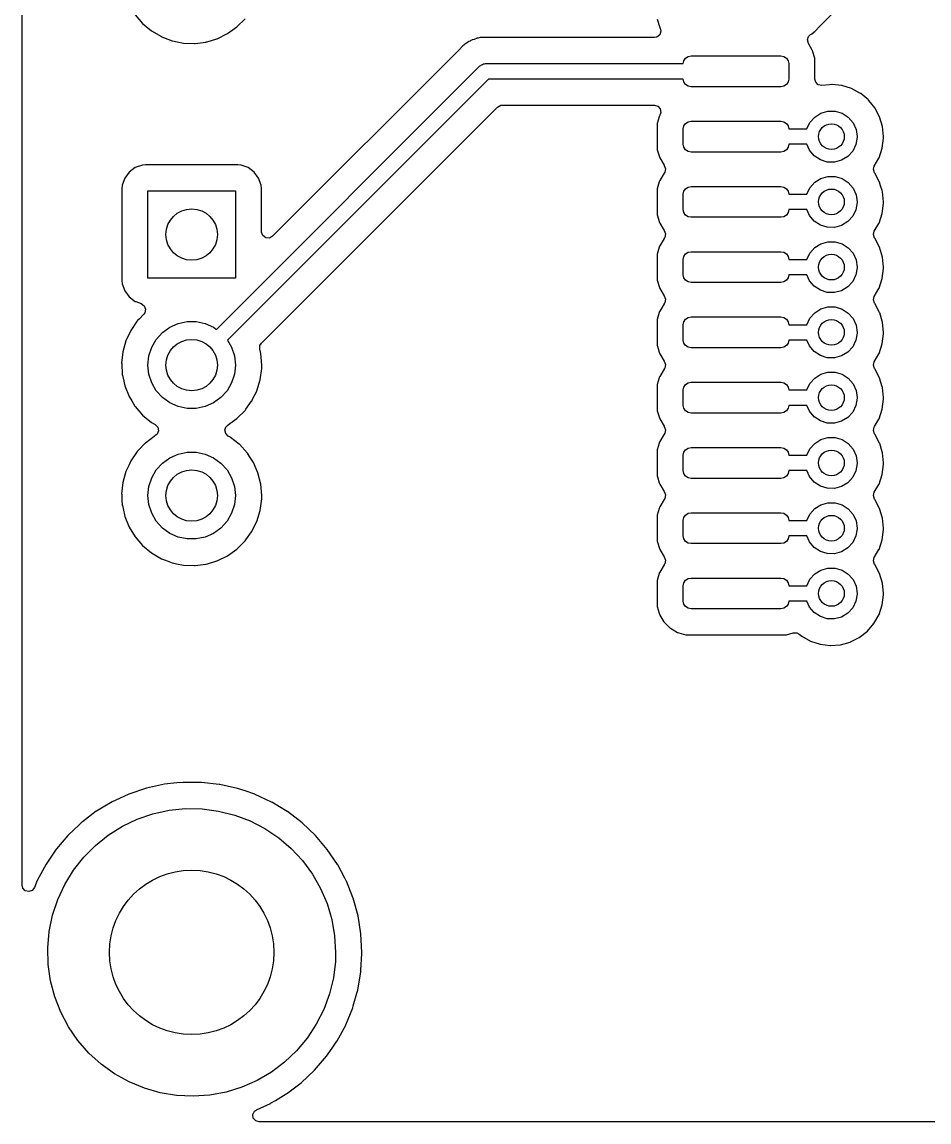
# Model space of a CAD drawing. Extents: x 126.1 to 177.1, y -128.7 to -65.
# Drawn here: x 126.08 to 143.72, y -128.74 to -107.34 of the extents above; entities that cross this region are included whole.
import ezdxf

# ---------------------------------------------------------------- set-up
doc = ezdxf.new("R2010")
doc.units = 0
doc.layers.add('BLACK', color=7, linetype='CONTINUOUS')

msp = doc.modelspace()

# ---------------------------------------------------------------- linework, layer by layer
at = {"layer": 'BLACK', "linetype": 'CONTINUOUS'}
for p, q in [((126.078, -111.044), (126.078, -81.1367)), ((128.279, -107.196), (128.425, -107.365)), ((141.555, -107.465), (141.979, -107.042)), ((128.425, -107.365), (128.597, -107.508)), ((130.077, -107.562), (130.259, -107.432)), ((130.259, -107.432), (130.417, -107.274)), ((138.438, -107.28), (138.485, -107.44)), ((138.485, -107.44), (138.489, -107.447)), ((138.489, -107.447), (138.49, -107.448)), ((138.49, -107.448), (138.492, -107.454)), ((138.492, -107.454), (138.491, -107.454)), ((138.491, -107.454), (138.507, -107.516)), ((128.597, -107.508), (128.79, -107.62)), ((128.79, -107.62), (128.795, -107.622)), ((128.795, -107.622), (128.795, -107.622)), ((128.795, -107.622), (128.829, -107.635)), ((128.829, -107.635), (128.999, -107.7)), ((129.679, -107.719), (129.871, -107.662)), ((129.871, -107.662), (129.876, -107.66)), ((129.871, -107.662), (129.871, -107.662)), ((129.876, -107.66), (130.077, -107.562)), ((134.875, -107.674), (134.838, -107.685)), ((134.886, -107.67), (134.875, -107.674)), ((134.922, -107.656), (134.886, -107.67)), ((134.929, -107.653), (134.922, -107.656)), ((134.922, -107.656), (134.922, -107.656)), ((134.947, -107.651), (134.929, -107.653)), ((134.95, -107.65), (134.947, -107.651)), ((134.97, -107.646), (134.95, -107.65)), ((134.99, -107.64), (134.97, -107.646)), ((134.97, -107.646), (134.97, -107.646)), ((134.998, -107.64), (134.99, -107.64)), ((135.004, -107.64), (134.998, -107.64)), ((134.998, -107.64), (134.998, -107.64)), ((135.036, -107.639), (135.004, -107.64)), ((135.048, -107.638), (135.036, -107.639)), ((135.049, -107.638), (135.048, -107.638)), ((135.053, -107.637), (135.049, -107.638)), ((135.049, -107.638), (135.049, -107.638)), ((135.082, -107.637), (135.053, -107.637)), ((135.086, -107.637), (135.082, -107.637)), ((135.149, -107.635), (135.086, -107.637)), ((135.156, -107.635), (135.149, -107.635)), ((135.149, -107.635), (135.149, -107.635)), ((135.164, -107.637), (135.156, -107.635)), ((135.176, -107.637), (135.164, -107.637)), ((138.381, -107.637), (135.176, -107.637)), ((138.429, -107.628), (138.381, -107.637)), ((138.484, -107.583), (138.429, -107.628)), ((138.507, -107.516), (138.484, -107.583)), ((141.359, -107.684), (141.382, -107.617)), ((141.382, -107.617), (141.411, -107.587)), ((141.411, -107.587), (141.412, -107.586)), ((141.412, -107.586), (141.42, -107.58)), ((141.42, -107.58), (141.43, -107.574)), ((141.43, -107.574), (141.463, -107.554)), ((141.463, -107.554), (141.47, -107.55)), ((141.463, -107.554), (141.463, -107.554)), ((141.47, -107.55), (141.485, -107.535)), ((141.485, -107.535), (141.5, -107.522)), ((141.5, -107.522), (141.509, -107.516)), ((141.509, -107.516), (141.517, -107.51)), ((141.517, -107.51), (141.547, -107.474)), ((141.547, -107.474), (141.555, -107.465)), ((128.999, -107.7), (129.004, -107.701)), ((129.004, -107.701), (129.004, -107.701)), ((129.004, -107.701), (129.094, -107.719)), ((129.094, -107.719), (129.218, -107.745)), ((129.218, -107.745), (129.223, -107.745)), ((129.223, -107.745), (129.223, -107.745)), ((129.223, -107.745), (129.436, -107.753)), ((129.436, -107.753), (129.436, -107.753)), ((129.436, -107.753), (129.441, -107.753)), ((129.441, -107.753), (129.446, -107.752)), ((129.446, -107.752), (129.657, -107.725)), ((129.446, -107.752), (129.446, -107.752)), ((129.657, -107.725), (129.662, -107.724)), ((129.657, -107.725), (129.657, -107.725)), ((129.662, -107.724), (129.679, -107.719)), ((134.602, -107.857), (130.953, -111.506)), ((134.61, -107.848), (134.602, -107.857)), ((134.616, -107.841), (134.61, -107.848)), ((134.64, -107.812), (134.616, -107.841)), ((134.657, -107.8), (134.64, -107.812)), ((134.672, -107.787), (134.657, -107.8)), ((134.687, -107.772), (134.672, -107.787)), ((134.694, -107.767), (134.687, -107.772)), ((134.727, -107.748), (134.694, -107.767)), ((134.694, -107.767), (134.694, -107.767)), ((134.737, -107.741), (134.727, -107.748)), ((134.74, -107.739), (134.737, -107.741)), ((134.774, -107.714), (134.74, -107.739)), ((134.794, -107.706), (134.774, -107.714)), ((134.812, -107.698), (134.794, -107.706)), ((134.83, -107.687), (134.812, -107.698)), ((134.838, -107.685), (134.83, -107.687)), ((134.838, -107.685), (134.838, -107.685)), ((141.377, -107.753), (141.359, -107.684)), ((141.453, -107.882), (141.377, -107.753)), ((141.455, -107.89), (141.453, -107.882)), ((138.944, -108.146), (138.955, -108.089)), ((138.955, -108.089), (138.988, -108.04)), ((138.988, -108.04), (139.037, -108.007)), ((139.037, -108.007), (139.094, -107.996)), ((139.094, -107.996), (140.844, -107.996)), ((140.844, -107.996), (140.901, -108.007)), ((140.901, -108.007), (140.95, -108.04)), ((140.95, -108.04), (140.983, -108.089)), ((140.983, -108.089), (140.994, -108.146)), ((141.457, -107.897), (141.455, -107.89)), ((141.455, -107.89), (141.455, -107.89)), ((141.5, -108.042), (141.457, -107.897)), ((141.5, -108.049), (141.5, -108.042)), ((141.502, -108.077), (141.5, -108.049)), ((141.5, -108.049), (141.5, -108.049)), ((141.503, -108.079), (141.502, -108.077)), ((141.503, -108.445), (141.503, -108.079)), ((129.861, -113.317), (134.988, -108.19)), ((134.988, -108.19), (135.005, -108.18)), ((135.005, -108.18), (135.019, -108.166)), ((135.019, -108.166), (135.038, -108.161)), ((135.038, -108.161), (135.055, -108.151)), ((135.055, -108.151), (135.075, -108.151)), ((135.075, -108.151), (135.094, -108.146)), ((135.094, -108.146), (138.944, -108.146)), ((140.994, -108.146), (140.994, -108.446)), ((135.156, -108.446), (130.076, -113.527)), ((138.944, -108.446), (135.156, -108.446)), ((138.955, -108.503), (138.944, -108.446)), ((138.988, -108.552), (138.955, -108.503)), ((140.983, -108.503), (140.95, -108.552)), ((140.994, -108.446), (140.983, -108.503)), ((141.519, -108.507), (141.503, -108.445)), ((141.57, -108.556), (141.519, -108.507)), ((139.037, -108.585), (138.988, -108.552)), ((139.094, -108.596), (139.037, -108.585)), ((140.844, -108.596), (139.094, -108.596)), ((140.901, -108.585), (140.844, -108.596)), ((140.95, -108.552), (140.901, -108.585)), ((141.64, -108.57), (141.57, -108.556)), ((141.791, -108.556), (141.64, -108.57)), ((141.832, -108.553), (141.791, -108.556)), ((141.838, -108.553), (141.832, -108.553)), ((142.023, -108.573), (141.838, -108.553)), ((141.838, -108.553), (141.838, -108.553)), ((142.029, -108.573), (142.023, -108.573)), ((142.023, -108.573), (142.023, -108.573)), ((142.218, -108.632), (142.029, -108.573)), ((142.392, -108.726), (142.218, -108.632)), ((142.396, -108.73), (142.392, -108.726)), ((142.511, -108.824), (142.396, -108.73)), ((142.396, -108.73), (142.396, -108.73)), ((135.33, -108.991), (135.392, -108.957)), ((135.392, -108.957), (135.419, -108.954)), ((135.419, -108.954), (138.381, -108.954)), ((138.381, -108.954), (138.449, -108.974)), ((142.544, -108.852), (142.511, -108.824)), ((142.548, -108.857), (142.544, -108.852)), ((142.587, -108.905), (142.548, -108.857)), ((142.548, -108.857), (142.548, -108.857)), ((142.669, -109.005), (142.587, -108.905)), ((130.736, -113.585), (135.33, -108.991)), ((138.449, -108.974), (138.496, -109.028)), ((138.483, -109.16), (138.477, -109.18)), ((138.485, -109.152), (138.483, -109.16)), ((138.483, -109.16), (138.483, -109.16)), ((138.489, -109.145), (138.485, -109.152)), ((138.49, -109.143), (138.489, -109.145)), ((138.492, -109.138), (138.49, -109.143)), ((138.506, -109.098), (138.492, -109.138)), ((138.492, -109.138), (138.492, -109.138)), ((138.496, -109.028), (138.506, -109.098)), ((141.501, -109.185), (141.621, -109.11)), ((141.621, -109.11), (141.757, -109.071)), ((141.757, -109.071), (141.899, -109.071)), ((141.899, -109.071), (142.035, -109.112)), ((142.035, -109.112), (142.154, -109.189)), ((142.762, -109.18), (142.669, -109.005)), ((138.438, -109.312), (138.436, -109.349)), ((138.436, -109.349), (138.436, -109.782)), ((138.477, -109.18), (138.438, -109.312)), ((138.944, -109.416), (138.955, -109.359)), ((138.955, -109.359), (138.988, -109.31)), ((138.988, -109.31), (139.037, -109.277)), ((139.037, -109.277), (139.094, -109.266)), ((139.094, -109.266), (140.844, -109.266)), ((140.844, -109.266), (140.901, -109.277)), ((140.901, -109.277), (140.95, -109.31)), ((140.95, -109.31), (140.983, -109.359)), ((140.983, -109.359), (140.994, -109.416)), ((141.349, -109.416), (141.407, -109.291)), ((141.407, -109.291), (141.501, -109.185)), ((142.154, -109.189), (142.246, -109.297)), ((142.246, -109.297), (142.305, -109.426)), ((142.819, -109.369), (142.762, -109.18)), ((142.838, -109.566), (142.819, -109.369)), ((138.944, -109.716), (138.944, -109.416)), ((140.994, -109.416), (141.349, -109.416)), ((142.325, -109.578), (142.301, -109.718)), ((142.305, -109.426), (142.325, -109.566)), ((142.325, -109.566), (142.325, -109.578)), ((142.813, -109.79), (142.838, -109.594)), ((142.838, -109.594), (142.838, -109.566)), ((138.436, -109.782), (138.436, -109.785)), ((138.436, -109.785), (138.436, -109.785)), ((138.436, -109.785), (138.436, -109.79)), ((138.436, -109.79), (138.438, -109.82)), ((138.955, -109.773), (138.944, -109.716)), ((138.988, -109.822), (138.955, -109.773)), ((140.983, -109.773), (140.95, -109.822)), ((140.994, -109.716), (140.983, -109.773)), ((141.35, -109.716), (140.994, -109.716)), ((141.401, -109.83), (141.35, -109.716)), ((142.301, -109.718), (142.24, -109.846)), ((142.751, -109.978), (142.813, -109.79)), ((138.438, -109.82), (138.485, -109.98)), ((138.485, -109.98), (138.57, -110.123)), ((139.037, -109.855), (138.988, -109.822)), ((139.094, -109.866), (139.037, -109.855)), ((140.844, -109.866), (139.094, -109.866)), ((140.901, -109.855), (140.844, -109.866)), ((140.95, -109.822), (140.901, -109.855)), ((141.492, -109.939), (141.401, -109.83)), ((141.61, -110.017), (141.492, -109.939)), ((141.745, -110.06), (141.61, -110.017)), ((142.024, -110.025), (141.887, -110.062)), ((142.144, -109.951), (142.024, -110.025)), ((142.24, -109.846), (142.144, -109.951)), ((142.66, -110.138), (142.748, -109.984)), ((142.748, -109.984), (142.751, -109.978)), ((142.748, -109.984), (142.748, -109.984)), ((128.282, -110.17), (128.166, -110.258)), ((128.419, -110.119), (128.282, -110.17)), ((128.481, -110.112), (128.419, -110.119)), ((130.277, -110.112), (128.481, -110.112)), ((130.339, -110.119), (130.277, -110.112)), ((130.476, -110.17), (130.339, -110.119)), ((130.592, -110.258), (130.476, -110.17)), ((138.57, -110.123), (138.572, -110.125)), ((138.572, -110.125), (138.598, -110.19)), ((138.598, -110.19), (138.584, -110.259)), ((141.887, -110.062), (141.745, -110.06)), ((142.644, -110.202), (142.66, -110.138)), ((142.665, -110.27), (142.644, -110.202)), ((128.078, -110.374), (128.027, -110.511)), ((128.166, -110.258), (128.078, -110.374)), ((130.68, -110.374), (130.592, -110.258)), ((130.731, -110.511), (130.68, -110.374)), ((138.477, -110.449), (138.438, -110.582)), ((138.483, -110.43), (138.477, -110.449)), ((138.485, -110.422), (138.483, -110.43)), ((138.483, -110.43), (138.483, -110.43)), ((138.57, -110.279), (138.485, -110.422)), ((138.573, -110.275), (138.57, -110.279)), ((138.584, -110.259), (138.573, -110.275)), ((141.407, -110.561), (141.501, -110.455)), ((141.501, -110.455), (141.621, -110.38)), ((141.621, -110.38), (141.757, -110.341)), ((141.757, -110.341), (141.899, -110.341)), ((141.899, -110.341), (142.035, -110.382)), ((142.035, -110.382), (142.154, -110.459)), ((142.669, -110.275), (142.665, -110.27)), ((142.665, -110.27), (142.665, -110.27)), ((142.762, -110.45), (142.669, -110.275)), ((142.783, -110.521), (142.762, -110.45)), ((128.027, -110.511), (128.021, -110.573)), ((128.021, -110.573), (128.021, -112.369)), ((128.529, -112.321), (128.529, -110.621)), ((128.529, -110.621), (130.229, -110.621)), ((130.229, -110.621), (130.229, -112.321)), ((130.738, -110.573), (130.731, -110.511)), ((130.738, -111.417), (130.738, -110.573)), ((138.438, -110.589), (138.436, -110.617)), ((138.436, -110.617), (138.436, -110.619)), ((138.436, -110.619), (138.436, -111.052)), ((138.438, -110.582), (138.438, -110.589)), ((138.438, -110.589), (138.438, -110.589)), ((138.944, -110.686), (138.955, -110.629)), ((138.955, -110.629), (138.988, -110.58)), ((138.988, -110.58), (139.037, -110.547)), ((139.037, -110.547), (139.094, -110.536)), ((139.094, -110.536), (140.844, -110.536)), ((140.844, -110.536), (140.901, -110.547)), ((140.901, -110.547), (140.95, -110.58)), ((140.95, -110.58), (140.983, -110.629)), ((140.983, -110.629), (140.994, -110.686)), ((141.349, -110.686), (141.407, -110.561)), ((142.154, -110.459), (142.246, -110.567)), ((142.246, -110.567), (142.305, -110.696)), ((142.811, -110.613), (142.783, -110.521)), ((142.819, -110.639), (142.811, -110.613)), ((142.838, -110.836), (142.819, -110.639)), ((138.944, -110.986), (138.944, -110.686)), ((140.994, -110.686), (141.349, -110.686)), ((142.325, -110.848), (142.301, -110.988)), ((142.305, -110.696), (142.325, -110.836)), ((142.325, -110.836), (142.325, -110.848)), ((142.813, -111.06), (142.838, -110.864)), ((142.838, -110.864), (142.838, -110.836)), ((126.078, -124.132), (126.078, -111.044)), ((138.436, -111.052), (138.436, -111.055)), ((138.436, -111.055), (138.436, -111.055)), ((138.436, -111.055), (138.436, -111.06)), ((138.436, -111.06), (138.438, -111.09)), ((138.438, -111.09), (138.443, -111.107)), ((138.955, -111.043), (138.944, -110.986)), ((138.988, -111.092), (138.955, -111.043)), ((139.037, -111.125), (138.988, -111.092)), ((140.95, -111.092), (140.901, -111.125)), ((140.983, -111.043), (140.95, -111.092)), ((140.994, -110.986), (140.983, -111.043)), ((141.35, -110.986), (140.994, -110.986)), ((141.401, -111.1), (141.35, -110.986)), ((142.301, -110.988), (142.24, -111.116)), ((142.751, -111.248), (142.813, -111.06)), ((138.443, -111.107), (138.476, -111.221)), ((138.476, -111.221), (138.485, -111.25)), ((138.485, -111.25), (138.57, -111.393)), ((139.094, -111.136), (139.037, -111.125)), ((140.844, -111.136), (139.094, -111.136)), ((140.901, -111.125), (140.844, -111.136)), ((141.492, -111.209), (141.401, -111.1)), ((141.61, -111.287), (141.492, -111.209)), ((141.745, -111.33), (141.61, -111.287)), ((142.024, -111.295), (141.887, -111.332)), ((142.144, -111.221), (142.024, -111.295)), ((142.24, -111.116), (142.144, -111.221)), ((142.66, -111.408), (142.748, -111.254)), ((142.748, -111.254), (142.751, -111.248)), ((142.748, -111.254), (142.748, -111.254)), ((130.738, -111.426), (130.738, -111.417)), ((130.763, -111.493), (130.738, -111.426)), ((130.82, -111.535), (130.763, -111.493)), ((130.953, -111.506), (130.89, -111.54)), ((138.57, -111.393), (138.572, -111.395)), ((138.572, -111.395), (138.598, -111.46)), ((138.598, -111.46), (138.584, -111.529)), ((141.887, -111.332), (141.745, -111.33)), ((142.644, -111.472), (142.66, -111.408)), ((142.665, -111.54), (142.644, -111.472)), ((130.89, -111.54), (130.82, -111.535)), ((138.477, -111.72), (138.438, -111.852)), ((138.483, -111.7), (138.477, -111.72)), ((138.485, -111.692), (138.483, -111.7)), ((138.483, -111.7), (138.483, -111.7)), ((138.57, -111.549), (138.485, -111.692)), ((138.573, -111.545), (138.57, -111.549)), ((138.584, -111.529), (138.573, -111.545)), ((141.407, -111.831), (141.501, -111.725)), ((141.501, -111.725), (141.621, -111.65)), ((141.621, -111.65), (141.757, -111.611)), ((141.757, -111.611), (141.899, -111.611)), ((141.899, -111.611), (142.035, -111.652)), ((142.035, -111.652), (142.154, -111.729)), ((142.154, -111.729), (142.246, -111.837)), ((142.669, -111.545), (142.665, -111.54)), ((142.665, -111.54), (142.665, -111.54)), ((142.762, -111.72), (142.669, -111.545)), ((142.819, -111.909), (142.762, -111.72)), ((138.438, -111.852), (138.436, -111.889)), ((138.436, -111.889), (138.436, -112.322)), ((138.944, -111.956), (138.955, -111.899)), ((138.955, -111.899), (138.988, -111.85)), ((138.988, -111.85), (139.037, -111.817)), ((139.037, -111.817), (139.094, -111.806)), ((139.094, -111.806), (140.844, -111.806)), ((140.844, -111.806), (140.901, -111.817)), ((140.901, -111.817), (140.95, -111.85)), ((140.95, -111.85), (140.983, -111.899)), ((140.983, -111.899), (140.994, -111.956)), ((141.349, -111.956), (141.407, -111.831)), ((142.246, -111.837), (142.305, -111.966)), ((142.838, -112.106), (142.819, -111.909)), ((138.944, -112.256), (138.944, -111.956)), ((140.994, -111.956), (141.349, -111.956)), ((142.325, -112.118), (142.301, -112.258)), ((142.305, -111.966), (142.325, -112.106)), ((142.325, -112.106), (142.325, -112.118)), ((142.813, -112.33), (142.838, -112.134)), ((142.838, -112.134), (142.838, -112.106)), ((128.021, -112.369), (128.027, -112.431)), ((130.229, -112.321), (128.529, -112.321)), ((138.436, -112.322), (138.436, -112.325)), ((138.436, -112.325), (138.436, -112.325)), ((138.436, -112.325), (138.436, -112.33)), ((138.436, -112.33), (138.438, -112.36)), ((138.438, -112.36), (138.485, -112.52)), ((138.955, -112.313), (138.944, -112.256)), ((138.988, -112.362), (138.955, -112.313)), ((139.037, -112.395), (138.988, -112.362)), ((140.95, -112.362), (140.901, -112.395)), ((140.983, -112.313), (140.95, -112.362)), ((140.994, -112.256), (140.983, -112.313)), ((141.35, -112.256), (140.994, -112.256)), ((141.401, -112.37), (141.35, -112.256)), ((141.492, -112.479), (141.401, -112.37)), ((142.301, -112.258), (142.24, -112.386)), ((142.751, -112.518), (142.813, -112.33)), ((128.027, -112.431), (128.078, -112.568)), ((128.078, -112.568), (128.166, -112.684)), ((138.485, -112.52), (138.57, -112.663)), ((139.094, -112.406), (139.037, -112.395)), ((140.844, -112.406), (139.094, -112.406)), ((140.901, -112.395), (140.844, -112.406)), ((141.61, -112.557), (141.492, -112.479)), ((141.745, -112.6), (141.61, -112.557)), ((142.024, -112.565), (141.887, -112.602)), ((142.144, -112.491), (142.024, -112.565)), ((142.24, -112.386), (142.144, -112.491)), ((142.66, -112.678), (142.748, -112.524)), ((142.748, -112.524), (142.751, -112.518)), ((142.748, -112.524), (142.748, -112.524)), ((128.166, -112.684), (128.282, -112.772)), ((128.282, -112.772), (128.291, -112.775)), ((128.291, -112.775), (128.291, -112.775)), ((128.291, -112.775), (128.399, -112.816)), ((138.57, -112.663), (138.572, -112.665)), ((138.572, -112.665), (138.598, -112.73)), ((138.584, -112.799), (138.573, -112.815)), ((138.598, -112.73), (138.584, -112.799)), ((141.887, -112.602), (141.745, -112.6)), ((142.644, -112.742), (142.66, -112.678)), ((142.665, -112.81), (142.644, -112.742)), ((142.669, -112.815), (142.665, -112.81)), ((142.665, -112.81), (142.665, -112.81)), ((128.446, -113.021), (128.355, -113.116)), ((128.399, -112.816), (128.456, -112.858)), ((128.466, -112.994), (128.446, -113.021)), ((128.456, -112.858), (128.481, -112.925)), ((128.481, -112.925), (128.466, -112.994)), ((138.477, -112.989), (138.438, -113.122)), ((138.483, -112.97), (138.477, -112.989)), ((138.485, -112.962), (138.483, -112.97)), ((138.483, -112.97), (138.483, -112.97)), ((138.57, -112.819), (138.485, -112.962)), ((138.573, -112.815), (138.57, -112.819)), ((141.407, -113.101), (141.501, -112.995)), ((141.501, -112.995), (141.621, -112.92)), ((141.621, -112.92), (141.757, -112.881)), ((141.757, -112.881), (141.899, -112.881)), ((141.899, -112.881), (142.035, -112.922)), ((142.035, -112.922), (142.154, -112.999)), ((142.154, -112.999), (142.246, -113.107)), ((142.762, -112.99), (142.669, -112.815)), ((142.764, -112.996), (142.762, -112.99)), ((142.813, -113.157), (142.764, -112.996)), ((128.306, -113.173), (128.194, -113.338)), ((128.317, -113.157), (128.306, -113.173)), ((128.32, -113.153), (128.317, -113.157)), ((128.317, -113.157), (128.317, -113.157)), ((128.355, -113.116), (128.32, -113.153)), ((128.954, -113.275), (129.116, -113.203)), ((129.116, -113.203), (129.29, -113.166)), ((129.29, -113.166), (129.468, -113.166)), ((129.468, -113.166), (129.642, -113.203)), ((129.642, -113.203), (129.804, -113.275)), ((138.438, -113.129), (138.436, -113.157)), ((138.436, -113.157), (138.436, -113.159)), ((138.436, -113.159), (138.436, -113.592)), ((138.438, -113.122), (138.438, -113.129)), ((138.438, -113.129), (138.438, -113.129)), ((138.944, -113.226), (138.955, -113.169)), ((138.944, -113.526), (138.944, -113.226)), ((138.955, -113.169), (138.988, -113.12)), ((138.988, -113.12), (139.037, -113.087)), ((139.037, -113.087), (139.094, -113.076)), ((139.094, -113.076), (140.844, -113.076)), ((140.844, -113.076), (140.901, -113.087)), ((140.901, -113.087), (140.95, -113.12)), ((140.95, -113.12), (140.983, -113.169)), ((140.983, -113.169), (140.994, -113.226)), ((140.994, -113.226), (141.349, -113.226)), ((141.349, -113.226), (141.407, -113.101)), ((142.246, -113.107), (142.305, -113.236)), ((142.305, -113.236), (142.325, -113.376)), ((142.819, -113.179), (142.813, -113.157)), ((142.838, -113.376), (142.819, -113.179)), ((128.194, -113.338), (128.1, -113.54)), ((128.691, -113.511), (128.81, -113.379)), ((128.81, -113.379), (128.954, -113.275)), ((129.804, -113.275), (129.861, -113.317)), ((142.325, -113.388), (142.301, -113.528)), ((142.325, -113.376), (142.325, -113.388)), ((142.813, -113.6), (142.838, -113.404)), ((142.838, -113.404), (142.838, -113.376)), ((128.1, -113.54), (128.04, -113.756)), ((128.548, -113.834), (128.603, -113.665)), ((128.603, -113.665), (128.691, -113.511)), ((130.076, -113.527), (130.156, -113.665)), ((130.156, -113.665), (130.21, -113.834)), ((130.703, -113.705), (130.706, -113.634)), ((130.706, -113.634), (130.736, -113.585)), ((138.436, -113.592), (138.436, -113.595)), ((138.436, -113.595), (138.436, -113.595)), ((138.436, -113.595), (138.436, -113.6)), ((138.436, -113.6), (138.438, -113.63)), ((138.438, -113.63), (138.443, -113.647)), ((138.443, -113.647), (138.476, -113.761)), ((138.955, -113.583), (138.944, -113.526)), ((138.988, -113.632), (138.955, -113.583)), ((139.037, -113.665), (138.988, -113.632)), ((139.094, -113.676), (139.037, -113.665)), ((140.901, -113.665), (140.844, -113.676)), ((140.95, -113.632), (140.901, -113.665)), ((140.983, -113.583), (140.95, -113.632)), ((140.994, -113.526), (140.983, -113.583)), ((141.35, -113.526), (140.994, -113.526)), ((141.401, -113.64), (141.35, -113.526)), ((141.492, -113.749), (141.401, -113.64)), ((142.24, -113.656), (142.144, -113.761)), ((142.301, -113.528), (142.24, -113.656)), ((142.751, -113.788), (142.813, -113.6)), ((128.04, -113.756), (128.016, -113.978)), ((128.529, -114.011), (128.548, -113.834)), ((130.21, -113.834), (130.229, -114.011)), ((130.724, -113.788), (130.703, -113.705)), ((130.742, -114.011), (130.724, -113.788)), ((138.476, -113.761), (138.485, -113.79)), ((138.485, -113.79), (138.57, -113.933)), ((140.844, -113.676), (139.094, -113.676)), ((141.61, -113.827), (141.492, -113.749)), ((141.745, -113.87), (141.61, -113.827)), ((141.887, -113.872), (141.745, -113.87)), ((142.024, -113.835), (141.887, -113.872)), ((142.144, -113.761), (142.024, -113.835)), ((142.66, -113.948), (142.748, -113.794)), ((142.748, -113.794), (142.751, -113.788)), ((142.748, -113.794), (142.748, -113.794)), ((128.016, -113.978), (128.017, -113.983)), ((128.017, -113.983), (128.017, -113.983)), ((128.017, -113.983), (128.029, -114.196)), ((128.548, -114.188), (128.529, -114.011)), ((130.229, -114.011), (130.21, -114.188)), ((130.711, -114.299), (130.741, -114.078)), ((130.741, -114.078), (130.742, -114.011)), ((138.57, -114.089), (138.485, -114.232)), ((138.57, -113.933), (138.572, -113.935)), ((138.573, -114.085), (138.57, -114.089)), ((138.572, -113.935), (138.598, -114)), ((138.584, -114.069), (138.573, -114.085)), ((138.598, -114), (138.584, -114.069)), ((142.644, -114.012), (142.66, -113.948)), ((142.665, -114.08), (142.644, -114.012)), ((142.669, -114.085), (142.665, -114.08)), ((142.665, -114.08), (142.665, -114.08)), ((142.762, -114.26), (142.669, -114.085)), ((128.029, -114.196), (128.029, -114.201)), ((128.029, -114.201), (128.03, -114.206)), ((128.03, -114.206), (128.03, -114.206)), ((128.03, -114.206), (128.044, -114.266)), ((128.044, -114.266), (128.078, -114.419)), ((128.603, -114.357), (128.548, -114.188)), ((130.21, -114.188), (130.156, -114.357)), ((130.646, -114.513), (130.711, -114.299)), ((138.477, -114.26), (138.438, -114.392)), ((138.483, -114.24), (138.477, -114.26)), ((138.485, -114.232), (138.483, -114.24)), ((138.483, -114.24), (138.483, -114.24)), ((141.407, -114.371), (141.501, -114.265)), ((141.501, -114.265), (141.621, -114.19)), ((141.621, -114.19), (141.757, -114.151)), ((141.757, -114.151), (141.899, -114.151)), ((141.899, -114.151), (142.035, -114.192)), ((142.035, -114.192), (142.154, -114.269)), ((142.154, -114.269), (142.246, -114.377)), ((142.775, -114.304), (142.762, -114.26)), ((142.808, -114.414), (142.775, -114.304)), ((128.078, -114.419), (128.162, -114.626)), ((128.691, -114.511), (128.603, -114.357)), ((128.81, -114.643), (128.691, -114.511)), ((130.067, -114.511), (129.948, -114.643)), ((130.156, -114.357), (130.067, -114.511)), ((130.565, -114.678), (130.644, -114.517)), ((130.644, -114.517), (130.646, -114.513)), ((130.644, -114.517), (130.644, -114.517)), ((138.438, -114.399), (138.436, -114.423)), ((138.436, -114.423), (138.436, -114.429)), ((138.436, -114.429), (138.436, -114.862)), ((138.438, -114.392), (138.438, -114.399)), ((138.438, -114.399), (138.438, -114.399)), ((138.944, -114.496), (138.955, -114.439)), ((138.944, -114.796), (138.944, -114.496)), ((138.955, -114.439), (138.988, -114.39)), ((138.988, -114.39), (139.037, -114.357)), ((139.037, -114.357), (139.094, -114.346)), ((139.094, -114.346), (140.844, -114.346)), ((140.844, -114.346), (140.901, -114.357)), ((140.901, -114.357), (140.95, -114.39)), ((140.95, -114.39), (140.983, -114.439)), ((140.983, -114.439), (140.994, -114.496)), ((140.994, -114.496), (141.349, -114.496)), ((141.349, -114.496), (141.407, -114.371)), ((142.246, -114.377), (142.305, -114.506)), ((142.305, -114.506), (142.325, -114.646)), ((142.819, -114.449), (142.808, -114.414)), ((142.838, -114.646), (142.819, -114.449)), ((128.162, -114.626), (128.213, -114.708)), ((128.213, -114.708), (128.276, -114.812)), ((128.954, -114.747), (128.81, -114.643)), ((129.948, -114.643), (129.804, -114.747)), ((130.434, -114.87), (130.544, -114.717)), ((130.544, -114.717), (130.547, -114.713)), ((130.547, -114.713), (130.565, -114.678)), ((142.325, -114.658), (142.301, -114.798)), ((142.325, -114.646), (142.325, -114.658)), ((142.813, -114.87), (142.838, -114.674)), ((142.838, -114.674), (142.838, -114.646)), ((128.276, -114.812), (128.279, -114.816)), ((128.279, -114.816), (128.425, -114.985)), ((129.116, -114.819), (128.954, -114.747)), ((129.29, -114.856), (129.116, -114.819)), ((129.468, -114.856), (129.29, -114.856)), ((129.642, -114.819), (129.468, -114.856)), ((129.804, -114.747), (129.642, -114.819)), ((130.259, -115.052), (130.417, -114.894)), ((130.417, -114.894), (130.434, -114.87)), ((138.436, -114.862), (138.436, -114.865)), ((138.436, -114.865), (138.436, -114.865)), ((138.436, -114.865), (138.438, -114.889)), ((138.438, -114.889), (138.438, -114.9)), ((138.438, -114.9), (138.485, -115.06)), ((138.955, -114.853), (138.944, -114.796)), ((138.988, -114.902), (138.955, -114.853)), ((139.037, -114.935), (138.988, -114.902)), ((139.094, -114.946), (139.037, -114.935)), ((140.844, -114.946), (139.094, -114.946)), ((140.901, -114.935), (140.844, -114.946)), ((140.95, -114.902), (140.901, -114.935)), ((140.983, -114.853), (140.95, -114.902)), ((140.994, -114.796), (140.983, -114.853)), ((141.35, -114.796), (140.994, -114.796)), ((141.401, -114.91), (141.35, -114.796)), ((141.492, -115.019), (141.401, -114.91)), ((142.24, -114.926), (142.144, -115.031)), ((142.301, -114.798), (142.24, -114.926)), ((142.751, -115.058), (142.813, -114.87)), ((128.425, -114.985), (128.597, -115.128)), ((128.597, -115.128), (128.668, -115.169)), ((130.08, -115.18), (130.124, -115.149)), ((130.124, -115.149), (130.259, -115.052)), ((138.485, -115.06), (138.57, -115.203)), ((141.61, -115.097), (141.492, -115.019)), ((141.745, -115.14), (141.61, -115.097)), ((141.887, -115.142), (141.745, -115.14)), ((142.024, -115.105), (141.887, -115.142)), ((142.144, -115.031), (142.024, -115.105)), ((142.665, -115.21), (142.711, -115.128)), ((142.711, -115.128), (142.748, -115.064)), ((142.748, -115.064), (142.751, -115.058)), ((142.748, -115.064), (142.748, -115.064)), ((128.706, -115.358), (128.665, -115.391)), ((128.668, -115.169), (128.67, -115.17)), ((128.67, -115.17), (128.719, -115.222)), ((128.732, -115.292), (128.706, -115.358)), ((128.719, -115.222), (128.732, -115.292)), ((130.027, -115.273), (130.052, -115.206)), ((130.042, -115.342), (130.027, -115.273)), ((130.092, -115.393), (130.042, -115.342)), ((130.052, -115.206), (130.08, -115.18)), ((138.57, -115.359), (138.485, -115.502)), ((138.57, -115.203), (138.572, -115.205)), ((138.573, -115.355), (138.57, -115.359)), ((138.572, -115.205), (138.598, -115.27)), ((138.584, -115.339), (138.573, -115.355)), ((138.598, -115.27), (138.584, -115.339)), ((142.644, -115.282), (142.66, -115.218)), ((142.665, -115.35), (142.644, -115.282)), ((142.66, -115.218), (142.665, -115.21)), ((142.669, -115.355), (142.665, -115.35)), ((142.665, -115.35), (142.665, -115.35)), ((142.762, -115.53), (142.669, -115.355)), ((128.47, -115.535), (128.352, -115.659)), ((128.474, -115.532), (128.47, -115.535)), ((128.478, -115.529), (128.474, -115.532)), ((128.649, -115.401), (128.478, -115.529)), ((128.653, -115.397), (128.649, -115.401)), ((128.649, -115.401), (128.649, -115.401)), ((128.665, -115.391), (128.653, -115.397)), ((130.133, -115.416), (130.092, -115.393)), ((130.137, -115.419), (130.133, -115.416)), ((130.305, -115.551), (130.137, -115.419)), ((130.137, -115.419), (130.137, -115.419)), ((130.309, -115.554), (130.305, -115.551)), ((130.305, -115.551), (130.305, -115.551)), ((130.459, -115.719), (130.309, -115.554)), ((138.477, -115.529), (138.438, -115.662)), ((138.483, -115.51), (138.477, -115.529)), ((138.485, -115.502), (138.483, -115.51)), ((138.483, -115.51), (138.483, -115.51)), ((141.407, -115.641), (141.501, -115.535)), ((141.501, -115.535), (141.621, -115.46)), ((141.621, -115.46), (141.757, -115.421)), ((141.757, -115.421), (141.899, -115.421)), ((141.899, -115.421), (142.035, -115.462)), ((142.035, -115.462), (142.154, -115.539)), ((142.154, -115.539), (142.246, -115.647)), ((142.764, -115.536), (142.762, -115.53)), ((142.813, -115.7), (142.764, -115.536)), ((128.306, -115.713), (128.194, -115.878)), ((128.317, -115.697), (128.306, -115.713)), ((128.32, -115.693), (128.317, -115.697)), ((128.317, -115.697), (128.317, -115.697)), ((128.352, -115.659), (128.32, -115.693)), ((128.954, -115.815), (129.116, -115.743)), ((129.116, -115.743), (129.29, -115.706)), ((129.29, -115.706), (129.468, -115.706)), ((129.468, -115.706), (129.642, -115.743)), ((129.642, -115.743), (129.804, -115.815)), ((130.462, -115.724), (130.459, -115.719)), ((130.505, -115.791), (130.462, -115.724)), ((130.462, -115.724), (130.462, -115.724)), ((130.58, -115.907), (130.505, -115.791)), ((138.438, -115.669), (138.436, -115.697)), ((138.436, -115.697), (138.436, -115.699)), ((138.436, -115.699), (138.436, -116.132)), ((138.438, -115.662), (138.438, -115.669)), ((138.438, -115.669), (138.438, -115.669)), ((138.944, -115.766), (138.955, -115.709)), ((138.944, -116.066), (138.944, -115.766)), ((138.955, -115.709), (138.988, -115.66)), ((138.988, -115.66), (139.037, -115.627)), ((139.037, -115.627), (139.094, -115.616)), ((139.094, -115.616), (140.844, -115.616)), ((140.844, -115.616), (140.901, -115.627)), ((140.901, -115.627), (140.95, -115.66)), ((140.95, -115.66), (140.983, -115.709)), ((140.983, -115.709), (140.994, -115.766)), ((140.994, -115.766), (141.349, -115.766)), ((141.349, -115.766), (141.407, -115.641)), ((142.246, -115.647), (142.305, -115.776)), ((142.305, -115.776), (142.325, -115.916)), ((142.819, -115.719), (142.813, -115.7)), ((142.838, -115.916), (142.819, -115.719)), ((128.128, -116.019), (128.1, -116.08)), ((128.154, -115.964), (128.128, -116.019)), ((128.194, -115.878), (128.154, -115.964)), ((128.691, -116.051), (128.81, -115.919)), ((128.81, -115.919), (128.954, -115.815)), ((129.804, -115.815), (129.948, -115.919)), ((129.948, -115.919), (130.067, -116.051)), ((130.669, -116.112), (130.58, -115.907)), ((142.325, -115.928), (142.301, -116.068)), ((142.325, -115.916), (142.325, -115.928)), ((142.813, -116.14), (142.838, -115.944)), ((142.838, -115.944), (142.838, -115.916)), ((128.1, -116.08), (128.04, -116.296)), ((128.548, -116.374), (128.603, -116.205)), ((128.603, -116.205), (128.691, -116.051)), ((130.067, -116.051), (130.156, -116.205)), ((130.156, -116.205), (130.21, -116.374)), ((130.724, -116.328), (130.669, -116.112)), ((138.436, -116.132), (138.436, -116.135)), ((138.436, -116.135), (138.436, -116.135)), ((138.436, -116.135), (138.436, -116.14)), ((138.436, -116.14), (138.438, -116.17)), ((138.438, -116.17), (138.443, -116.187)), ((138.443, -116.187), (138.476, -116.301)), ((138.955, -116.123), (138.944, -116.066)), ((138.988, -116.172), (138.955, -116.123)), ((139.037, -116.205), (138.988, -116.172)), ((139.094, -116.216), (139.037, -116.205)), ((140.844, -116.216), (139.094, -116.216)), ((140.901, -116.205), (140.844, -116.216)), ((140.95, -116.172), (140.901, -116.205)), ((140.983, -116.123), (140.95, -116.172)), ((140.994, -116.066), (140.983, -116.123)), ((141.35, -116.066), (140.994, -116.066)), ((141.401, -116.18), (141.35, -116.066)), ((141.492, -116.289), (141.401, -116.18)), ((142.24, -116.196), (142.144, -116.301)), ((142.301, -116.068), (142.24, -116.196)), ((142.751, -116.328), (142.813, -116.14)), ((128.04, -116.296), (128.016, -116.518)), ((128.529, -116.551), (128.548, -116.374)), ((130.21, -116.374), (130.229, -116.551)), ((130.742, -116.551), (130.724, -116.328)), ((138.476, -116.301), (138.485, -116.33)), ((138.485, -116.33), (138.57, -116.473)), ((141.61, -116.367), (141.492, -116.289)), ((141.745, -116.41), (141.61, -116.367)), ((141.887, -116.412), (141.745, -116.41)), ((142.024, -116.375), (141.887, -116.412)), ((142.144, -116.301), (142.024, -116.375)), ((142.66, -116.488), (142.748, -116.334)), ((142.748, -116.334), (142.751, -116.328)), ((142.748, -116.334), (142.748, -116.334)), ((128.016, -116.518), (128.017, -116.523)), ((128.017, -116.523), (128.017, -116.523)), ((128.017, -116.523), (128.023, -116.639)), ((128.023, -116.639), (128.029, -116.741)), ((128.548, -116.728), (128.529, -116.551)), ((130.229, -116.551), (130.21, -116.728)), ((130.711, -116.839), (130.741, -116.618)), ((130.741, -116.618), (130.742, -116.551)), ((138.57, -116.629), (138.485, -116.772)), ((138.57, -116.473), (138.572, -116.475)), ((138.573, -116.625), (138.57, -116.629)), ((138.572, -116.475), (138.598, -116.54)), ((138.584, -116.609), (138.573, -116.625)), ((138.598, -116.54), (138.584, -116.609)), ((142.644, -116.552), (142.66, -116.488)), ((142.665, -116.62), (142.644, -116.552)), ((142.669, -116.625), (142.665, -116.62)), ((142.665, -116.62), (142.665, -116.62)), ((142.762, -116.8), (142.669, -116.625)), ((128.029, -116.741), (128.03, -116.746)), ((128.03, -116.746), (128.03, -116.746)), ((128.03, -116.746), (128.044, -116.806)), ((128.044, -116.806), (128.078, -116.959)), ((128.603, -116.897), (128.548, -116.728)), ((130.21, -116.728), (130.156, -116.897)), ((130.646, -117.053), (130.711, -116.839)), ((138.477, -116.8), (138.438, -116.932)), ((138.483, -116.78), (138.477, -116.8)), ((138.485, -116.772), (138.483, -116.78)), ((138.483, -116.78), (138.483, -116.78)), ((141.407, -116.911), (141.501, -116.805)), ((141.501, -116.805), (141.621, -116.73)), ((141.621, -116.73), (141.757, -116.691)), ((141.757, -116.691), (141.899, -116.691)), ((141.899, -116.691), (142.035, -116.732)), ((142.035, -116.732), (142.154, -116.809)), ((142.154, -116.809), (142.246, -116.917)), ((142.775, -116.844), (142.762, -116.8)), ((142.808, -116.954), (142.775, -116.844)), ((128.078, -116.959), (128.162, -117.166)), ((128.691, -117.051), (128.603, -116.897)), ((128.81, -117.183), (128.691, -117.051)), ((130.067, -117.051), (129.948, -117.183)), ((130.156, -116.897), (130.067, -117.051)), ((130.565, -117.218), (130.644, -117.057)), ((130.644, -117.057), (130.646, -117.053)), ((130.644, -117.057), (130.644, -117.057)), ((138.438, -116.939), (138.436, -116.963)), ((138.436, -116.963), (138.436, -116.969)), ((138.436, -116.969), (138.436, -117.402)), ((138.438, -116.932), (138.438, -116.939)), ((138.438, -116.939), (138.438, -116.939)), ((138.944, -117.036), (138.955, -116.979)), ((138.944, -117.336), (138.944, -117.036)), ((138.955, -116.979), (138.988, -116.93)), ((138.988, -116.93), (139.037, -116.897)), ((139.037, -116.897), (139.094, -116.886)), ((139.094, -116.886), (140.844, -116.886)), ((140.844, -116.886), (140.901, -116.897)), ((140.901, -116.897), (140.95, -116.93)), ((140.95, -116.93), (140.983, -116.979)), ((140.983, -116.979), (140.994, -117.036)), ((140.994, -117.036), (141.349, -117.036)), ((141.349, -117.036), (141.407, -116.911)), ((142.246, -116.917), (142.305, -117.046)), ((142.305, -117.046), (142.325, -117.186)), ((142.819, -116.989), (142.808, -116.954)), ((142.838, -117.186), (142.819, -116.989)), ((128.162, -117.166), (128.279, -117.356)), ((128.954, -117.287), (128.81, -117.183)), ((129.116, -117.359), (128.954, -117.287)), ((129.804, -117.287), (129.642, -117.359)), ((129.948, -117.183), (129.804, -117.287)), ((130.434, -117.41), (130.544, -117.257)), ((130.544, -117.257), (130.547, -117.253)), ((130.547, -117.253), (130.565, -117.218)), ((142.325, -117.198), (142.301, -117.338)), ((142.325, -117.186), (142.325, -117.198)), ((142.813, -117.41), (142.838, -117.214)), ((142.838, -117.214), (142.838, -117.186)), ((128.279, -117.356), (128.425, -117.525)), ((129.29, -117.396), (129.116, -117.359)), ((129.468, -117.396), (129.29, -117.396)), ((129.642, -117.359), (129.468, -117.396)), ((130.259, -117.592), (130.417, -117.434)), ((130.417, -117.434), (130.434, -117.41)), ((138.436, -117.402), (138.436, -117.405)), ((138.436, -117.405), (138.436, -117.405)), ((138.436, -117.405), (138.436, -117.41)), ((138.436, -117.41), (138.438, -117.44)), ((138.438, -117.44), (138.485, -117.6)), ((138.955, -117.393), (138.944, -117.336)), ((138.988, -117.442), (138.955, -117.393)), ((139.037, -117.475), (138.988, -117.442)), ((139.094, -117.486), (139.037, -117.475)), ((140.844, -117.486), (139.094, -117.486)), ((140.901, -117.475), (140.844, -117.486)), ((140.95, -117.442), (140.901, -117.475)), ((140.983, -117.393), (140.95, -117.442)), ((140.994, -117.336), (140.983, -117.393)), ((141.35, -117.336), (140.994, -117.336)), ((141.401, -117.45), (141.35, -117.336)), ((141.492, -117.559), (141.401, -117.45)), ((142.24, -117.466), (142.144, -117.571)), ((142.301, -117.338), (142.24, -117.466)), ((142.751, -117.598), (142.813, -117.41)), ((128.425, -117.525), (128.597, -117.668)), ((128.597, -117.668), (128.79, -117.78)), ((129.876, -117.82), (130.077, -117.722)), ((130.077, -117.722), (130.259, -117.592)), ((138.485, -117.6), (138.57, -117.743)), ((141.61, -117.637), (141.492, -117.559)), ((141.745, -117.68), (141.61, -117.637)), ((141.887, -117.682), (141.745, -117.68)), ((142.024, -117.645), (141.887, -117.682)), ((142.144, -117.571), (142.024, -117.645)), ((142.66, -117.758), (142.748, -117.604)), ((142.748, -117.604), (142.751, -117.598)), ((142.748, -117.604), (142.748, -117.604)), ((128.79, -117.78), (128.795, -117.782)), ((128.795, -117.782), (128.795, -117.782)), ((128.795, -117.782), (128.867, -117.81)), ((128.867, -117.81), (128.999, -117.86)), ((128.999, -117.86), (129.004, -117.861)), ((129.004, -117.861), (129.004, -117.861)), ((129.004, -117.861), (129.081, -117.877)), ((129.081, -117.877), (129.218, -117.905)), ((129.218, -117.905), (129.223, -117.905)), ((129.223, -117.905), (129.223, -117.905)), ((129.223, -117.905), (129.436, -117.913)), ((129.436, -117.913), (129.436, -117.913)), ((129.436, -117.913), (129.441, -117.913)), ((129.441, -117.913), (129.446, -117.912)), ((129.446, -117.912), (129.657, -117.885)), ((129.446, -117.912), (129.446, -117.912)), ((129.657, -117.885), (129.662, -117.884)), ((129.657, -117.885), (129.657, -117.885)), ((129.662, -117.884), (129.688, -117.877)), ((129.688, -117.877), (129.871, -117.822)), ((129.871, -117.822), (129.876, -117.82)), ((129.871, -117.822), (129.871, -117.822)), ((138.57, -117.899), (138.485, -118.042)), ((138.57, -117.743), (138.572, -117.745)), ((138.573, -117.895), (138.57, -117.899)), ((138.572, -117.745), (138.598, -117.81)), ((138.584, -117.879), (138.573, -117.895)), ((138.598, -117.81), (138.584, -117.879)), ((142.644, -117.822), (142.66, -117.758)), ((142.665, -117.89), (142.644, -117.822)), ((142.669, -117.895), (142.665, -117.89)), ((142.665, -117.89), (142.665, -117.89)), ((142.762, -118.07), (142.669, -117.895)), ((138.477, -118.07), (138.438, -118.202)), ((138.483, -118.05), (138.477, -118.07)), ((138.485, -118.042), (138.483, -118.05)), ((138.483, -118.05), (138.483, -118.05)), ((139.037, -118.167), (139.094, -118.156)), ((139.094, -118.156), (140.844, -118.156)), ((140.844, -118.156), (140.901, -118.167)), ((141.407, -118.181), (141.501, -118.075)), ((141.501, -118.075), (141.621, -118)), ((141.621, -118), (141.757, -117.961)), ((141.757, -117.961), (141.899, -117.961)), ((141.899, -117.961), (142.035, -118.002)), ((142.035, -118.002), (142.154, -118.079)), ((142.154, -118.079), (142.246, -118.187)), ((142.819, -118.259), (142.762, -118.07)), ((138.438, -118.202), (138.436, -118.239)), ((138.436, -118.239), (138.436, -118.672)), ((138.944, -118.306), (138.955, -118.249)), ((138.944, -118.606), (138.944, -118.306)), ((138.955, -118.249), (138.988, -118.2)), ((138.988, -118.2), (139.037, -118.167)), ((140.901, -118.167), (140.95, -118.2)), ((140.95, -118.2), (140.983, -118.249)), ((140.983, -118.249), (140.994, -118.306)), ((140.994, -118.306), (141.349, -118.306)), ((141.349, -118.306), (141.407, -118.181)), ((142.246, -118.187), (142.305, -118.316)), ((142.305, -118.316), (142.325, -118.456)), ((142.838, -118.456), (142.819, -118.259)), ((142.325, -118.468), (142.301, -118.608)), ((142.325, -118.456), (142.325, -118.468)), ((142.813, -118.68), (142.838, -118.484)), ((142.838, -118.484), (142.838, -118.456)), ((138.436, -118.672), (138.436, -118.675)), ((138.436, -118.675), (138.436, -118.675)), ((138.436, -118.675), (138.436, -118.68)), ((138.436, -118.68), (138.438, -118.71)), ((138.438, -118.71), (138.457, -118.773)), ((138.457, -118.773), (138.476, -118.841)), ((138.955, -118.663), (138.944, -118.606)), ((138.988, -118.712), (138.955, -118.663)), ((139.037, -118.745), (138.988, -118.712)), ((139.094, -118.756), (139.037, -118.745)), ((140.844, -118.756), (139.094, -118.756)), ((140.901, -118.745), (140.844, -118.756)), ((140.95, -118.712), (140.901, -118.745)), ((140.983, -118.663), (140.95, -118.712)), ((140.994, -118.606), (140.983, -118.663)), ((141.35, -118.606), (140.994, -118.606)), ((141.401, -118.72), (141.35, -118.606)), ((141.492, -118.829), (141.401, -118.72)), ((142.24, -118.736), (142.144, -118.841)), ((142.301, -118.608), (142.24, -118.736)), ((142.751, -118.868), (142.813, -118.68)), ((138.476, -118.841), (138.485, -118.87)), ((138.485, -118.87), (138.489, -118.876)), ((138.489, -118.876), (138.566, -119.006)), ((138.566, -119.006), (138.566, -119.006)), ((138.566, -119.006), (138.57, -119.013)), ((138.57, -119.013), (138.687, -119.13)), ((141.61, -118.907), (141.492, -118.829)), ((141.745, -118.95), (141.61, -118.907)), ((141.887, -118.952), (141.745, -118.95)), ((142.024, -118.915), (141.887, -118.952)), ((142.144, -118.841), (142.024, -118.915)), ((142.653, -119.04), (142.751, -118.868)), ((138.687, -119.13), (138.694, -119.134)), ((138.694, -119.134), (138.694, -119.134)), ((138.694, -119.134), (138.78, -119.185)), ((138.78, -119.185), (138.83, -119.215)), ((138.83, -119.215), (138.838, -119.217)), ((138.838, -119.217), (138.838, -119.217)), ((138.838, -119.217), (138.856, -119.223)), ((138.856, -119.223), (138.99, -119.262)), ((140.954, -119.26), (141.082, -119.223)), ((141.082, -119.223), (141.153, -119.223)), ((141.153, -119.223), (141.199, -119.248)), ((142.368, -119.312), (142.524, -119.19)), ((142.524, -119.19), (142.653, -119.04)), ((138.99, -119.262), (138.997, -119.262)), ((138.997, -119.262), (138.997, -119.262)), ((138.997, -119.262), (139.025, -119.264)), ((139.025, -119.264), (139.025, -119.264)), ((139.025, -119.264), (139.028, -119.264)), ((139.028, -119.264), (140.911, -119.264)), ((140.911, -119.264), (140.913, -119.264)), ((140.913, -119.264), (140.941, -119.262)), ((140.913, -119.264), (140.913, -119.264)), ((140.941, -119.262), (140.941, -119.262)), ((140.941, -119.262), (140.948, -119.262)), ((140.948, -119.262), (140.954, -119.26)), ((140.954, -119.26), (140.954, -119.26)), ((141.199, -119.248), (141.247, -119.288)), ((141.247, -119.288), (141.419, -119.385)), ((141.419, -119.385), (141.607, -119.446)), ((141.607, -119.446), (141.804, -119.469)), ((142.001, -119.454), (142.191, -119.401)), ((142.191, -119.401), (142.197, -119.398)), ((142.197, -119.398), (142.363, -119.314)), ((142.197, -119.398), (142.197, -119.398)), ((142.363, -119.314), (142.368, -119.312)), ((142.363, -119.314), (142.363, -119.314)), ((141.804, -119.469), (141.81, -119.469)), ((141.81, -119.469), (141.995, -119.454)), ((141.81, -119.469), (141.81, -119.469)), ((141.995, -119.454), (141.995, -119.454)), ((141.995, -119.454), (142.001, -119.454)), ((128.849, -122.17), (128.499, -122.247)), ((128.853, -122.17), (128.849, -122.17)), ((129.092, -122.144), (128.853, -122.17)), ((128.853, -122.17), (128.853, -122.17)), ((129.206, -122.132), (129.092, -122.144)), ((129.391, -122.132), (129.206, -122.132)), ((129.561, -122.133), (129.391, -122.132)), ((129.564, -122.133), (129.561, -122.133)), ((129.561, -122.133), (129.561, -122.133)), ((129.567, -122.133), (129.564, -122.133)), ((129.917, -122.172), (129.567, -122.133)), ((129.567, -122.133), (129.567, -122.133)), ((129.92, -122.172), (129.917, -122.172)), ((129.917, -122.172), (129.917, -122.172)), ((129.924, -122.173), (129.92, -122.172)), ((130.071, -122.205), (129.924, -122.173)), ((129.924, -122.173), (129.924, -122.173)), ((130.27, -122.25), (130.071, -122.205)), ((127.975, -122.445), (127.834, -122.51)), ((128.156, -122.362), (127.975, -122.445)), ((128.159, -122.36), (128.156, -122.362)), ((128.156, -122.362), (128.156, -122.362)), ((128.499, -122.247), (128.159, -122.36)), ((130.273, -122.251), (130.27, -122.25)), ((130.419, -122.3), (130.273, -122.251)), ((130.273, -122.251), (130.273, -122.251)), ((130.61, -122.365), (130.419, -122.3)), ((130.613, -122.366), (130.61, -122.365)), ((130.712, -122.412), (130.613, -122.366)), ((130.613, -122.366), (130.613, -122.366)), ((130.935, -122.515), (130.712, -122.412)), ((127.657, -122.616), (127.526, -122.694)), ((127.831, -122.512), (127.657, -122.616)), ((127.834, -122.51), (127.831, -122.512)), ((127.831, -122.512), (127.831, -122.512)), ((128.941, -122.675), (129.262, -122.643)), ((129.262, -122.643), (129.584, -122.648)), ((129.584, -122.648), (129.904, -122.691)), ((130.937, -122.517), (130.935, -122.515)), ((131.238, -122.699), (130.937, -122.517)), ((130.937, -122.517), (130.937, -122.517)), ((127.523, -122.696), (127.252, -122.901)), ((127.526, -122.694), (127.523, -122.696)), ((127.523, -122.696), (127.523, -122.696)), ((128.03, -122.987), (128.321, -122.849)), ((128.321, -122.849), (128.626, -122.744)), ((128.626, -122.744), (128.941, -122.675)), ((129.904, -122.691), (130.216, -122.769)), ((130.216, -122.769), (130.518, -122.883)), ((131.239, -122.699), (131.238, -122.699)), ((131.241, -122.701), (131.239, -122.699)), ((131.526, -122.918), (131.241, -122.701)), ((127.182, -122.965), (126.98, -123.156)), ((127.238, -122.913), (127.182, -122.965)), ((127.24, -122.91), (127.238, -122.913)), ((127.238, -122.913), (127.238, -122.913)), ((127.252, -122.901), (127.24, -122.91)), ((127.757, -123.159), (128.03, -122.987)), ((130.518, -122.883), (130.804, -123.031)), ((130.804, -123.031), (131.072, -123.211)), ((131.786, -123.164), (131.526, -122.918)), ((126.972, -123.164), (126.747, -123.429)), ((126.977, -123.159), (126.972, -123.164)), ((126.98, -123.156), (126.977, -123.159)), ((126.977, -123.159), (126.977, -123.159)), ((127.505, -123.36), (127.757, -123.159)), ((131.072, -123.211), (131.317, -123.42)), ((132.018, -123.438), (131.786, -123.164)), ((126.745, -123.431), (126.652, -123.568)), ((126.747, -123.429), (126.745, -123.431)), ((126.745, -123.431), (126.745, -123.431)), ((127.279, -123.589), (127.505, -123.36)), ((131.317, -123.42), (131.536, -123.656)), ((132.219, -123.734), (132.018, -123.438)), ((126.545, -123.725), (126.376, -124.041)), ((126.652, -123.568), (126.545, -123.725)), ((127.08, -123.843), (127.279, -123.589)), ((131.536, -123.656), (131.727, -123.916)), ((126.911, -124.118), (127.08, -123.843)), ((131.727, -123.916), (131.887, -124.196)), ((132.221, -123.737), (132.219, -123.734)), ((132.357, -123.994), (132.221, -123.737)), ((132.221, -123.737), (132.221, -123.737)), ((126.091, -124.19), (126.078, -124.132)), ((126.375, -124.044), (126.32, -124.179)), ((126.376, -124.041), (126.375, -124.044)), ((126.375, -124.044), (126.375, -124.044)), ((126.776, -124.41), (126.911, -124.118)), ((132.387, -124.051), (132.357, -123.994)), ((132.388, -124.054), (132.387, -124.051)), ((132.516, -124.376), (132.388, -124.054)), ((126.14, -124.241), (126.091, -124.19)), ((126.209, -124.258), (126.14, -124.241)), ((126.276, -124.235), (126.209, -124.258)), ((126.32, -124.179), (126.276, -124.235)), ((131.887, -124.196), (132.013, -124.493)), ((126.674, -124.716), (126.776, -124.41)), ((132.013, -124.493), (132.105, -124.802)), ((132.519, -124.384), (132.516, -124.376)), ((132.615, -124.729), (132.519, -124.384)), ((126.609, -125.032), (126.674, -124.716)), ((132.673, -125.083), (132.615, -124.729)), ((132.105, -124.802), (132.16, -125.119)), ((126.58, -125.353), (126.609, -125.032)), ((132.16, -125.119), (132.179, -125.441)), ((132.692, -125.441), (132.673, -125.083)), ((126.589, -125.675), (126.58, -125.353)), ((132.179, -125.441), (132.174, -125.617)), ((132.692, -125.464), (132.692, -125.441)), ((132.174, -125.617), (132.135, -125.937)), ((132.673, -125.787), (132.692, -125.466)), ((132.692, -125.466), (132.692, -125.464)), ((126.634, -125.994), (126.589, -125.675)), ((132.61, -126.175), (132.67, -125.822)), ((132.67, -125.822), (132.673, -125.787)), ((126.716, -126.306), (126.634, -125.994)), ((132.135, -125.937), (132.06, -126.25)), ((132.06, -126.25), (131.949, -126.553)), ((132.522, -126.484), (132.593, -126.235)), ((132.593, -126.235), (132.61, -126.175)), ((126.833, -126.607), (126.716, -126.306)), ((132.512, -126.52), (132.522, -126.484)), ((126.984, -126.891), (126.833, -126.607)), ((131.949, -126.553), (131.804, -126.841)), ((132.377, -126.852), (132.512, -126.52)), ((127.167, -127.157), (126.984, -126.891)), ((131.804, -126.841), (131.627, -127.11)), ((132.209, -127.164), (132.375, -126.855)), ((132.375, -126.855), (132.377, -126.852)), ((131.627, -127.11), (131.42, -127.358)), ((127.379, -127.4), (127.167, -127.157)), ((131.42, -127.358), (131.186, -127.58)), ((132.004, -127.463), (132.111, -127.307)), ((132.111, -127.307), (132.205, -127.17)), ((132.205, -127.17), (132.207, -127.167)), ((132.205, -127.17), (132.205, -127.17)), ((132.207, -127.167), (132.209, -127.164)), ((132.209, -127.164), (132.209, -127.164)), ((127.617, -127.617), (127.379, -127.4)), ((131.186, -127.58), (130.929, -127.773)), ((131.77, -127.734), (132.004, -127.463)), ((127.879, -127.805), (127.617, -127.617)), ((130.929, -127.773), (130.65, -127.936)), ((131.509, -127.979), (131.77, -127.734)), ((128.16, -127.962), (127.879, -127.805)), ((128.458, -128.085), (128.16, -127.962)), ((130.65, -127.936), (130.355, -128.065)), ((131.222, -128.194), (131.509, -127.979)), ((128.768, -128.174), (128.458, -128.085)), ((129.086, -128.226), (128.768, -128.174)), ((129.73, -128.219), (129.408, -128.241)), ((130.047, -128.16), (129.73, -128.219)), ((130.355, -128.065), (130.047, -128.16)), ((131.008, -128.321), (131.219, -128.196)), ((131.219, -128.196), (131.222, -128.194)), ((131.219, -128.196), (131.219, -128.196)), ((129.408, -128.241), (129.086, -128.226)), ((130.641, -128.502), (130.911, -128.379)), ((130.911, -128.379), (130.914, -128.377)), ((130.914, -128.377), (131.008, -128.321)), ((130.568, -128.599), (130.598, -128.534)), ((130.578, -128.669), (130.568, -128.599)), ((130.598, -128.534), (130.641, -128.502)), ((130.625, -128.722), (130.578, -128.669)), ((130.693, -128.742), (130.625, -128.722)), ((151.677, -128.742), (130.693, -128.742))]:
    msp.add_line(p, q, dxfattribs=at)
at = {"layer": 'BLACK'}
for centre, radius in [((141.825, -109.566), 0.25), ((141.825, -110.836), 0.25), ((129.379, -111.471), 0.5), ((141.825, -112.106), 0.25), ((141.825, -113.376), 0.25), ((129.379, -114.011), 0.5), ((141.825, -114.646), 0.25), ((141.825, -115.916), 0.25), ((129.379, -116.551), 0.5), ((141.825, -117.186), 0.25), ((141.825, -118.456), 0.25), ((129.379, -125.441), 1.6)]:
    msp.add_circle(centre, radius, dxfattribs=at)

doc.saveas('drawing.dxf')
